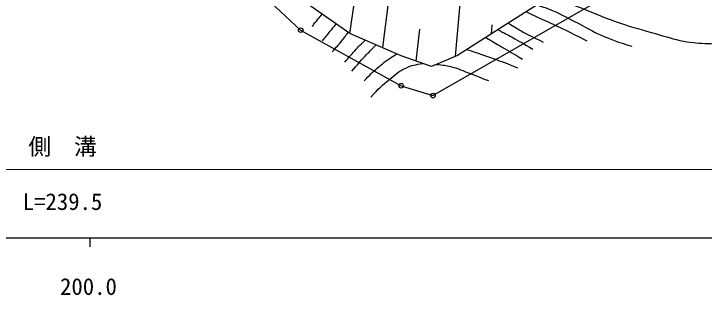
# Model space of a CAD drawing. Units: millimetres, scale not verified. Extents: x 40000 to 680000, y 20000 to 380000.
# Drawn here: x 259655 to 335376, y 198715 to 229545 of the extents above; entities that cross this region are included whole.
import ezdxf
from ezdxf.enums import TextEntityAlignment as Align

# ---------------------------------------------------------------- set-up
doc = ezdxf.new("R2010")
doc.units = ezdxf.units.MM
doc.header["$LTSCALE"] = 1000
for name, color, linetype, lineweight in [('M-BGD', 7, 'Continuous', 25), ('M-BMK-ROW', 30, 'Continuous', 25), ('M-STR-HTXT', 7, 'Continuous', 13), ('M-TTL-BAND', 7, 'Continuous', 25)]:
    doc.layers.add(name, color=color, linetype=linetype, lineweight=lineweight)
doc.styles.add('ＭＳ ゴシック', font='')
doc.styles.get('ＭＳ ゴシック').set_extended_font_data('MS Gothic')

msp = doc.modelspace()

# ---------------------------------------------------------------- linework, layer by layer
at = {"layer": 'M-BGD'}
for p, q in [((300868, 231897), (300080, 225843)), ((308604, 231058), (308069, 224887)), ((296496, 227392), (291430, 230922)), ((297001, 230865), (296479, 227404)), ((317054, 230524), (314172, 228687)), ((314172, 228687), (308308, 224990)), ((312083, 228326), (312017, 227328)), ((302132, 224956), (296496, 227392)), ((304139, 227851), (303758, 224372)), ((305450, 223764), (302132, 224956)), ((308308, 224990), (305450, 223764))]:
    msp.add_line(p, q, dxfattribs=at)
for points, knots in [([(316476, 232359), (317395, 232011), (317631, 231917), (318368, 231627), (319916, 231018), (320758, 230614), (322305, 230004), (323775, 229425), (324586, 229062), (326084, 228559), (327657, 228030), (328556, 227788), (330153, 227338), (331315, 227010), (331957, 226782), (333142, 226551), (334175, 226350), (334772, 226326), (335824, 226286), (336631, 226255), (337087, 226259), (337889, 226351), (338615, 226435), (339010, 226586), (339697, 226834), (340009, 226946), (340190, 227008), (340470, 227185), (340805, 227397), (340955, 227570), (341242, 227842), (341904, 228471), (342218, 228878), (342836, 229550), (343441, 230209), (343790, 230570), (344378, 231245), (344940, 231891), (345208, 232291), (345771, 232936), (346199, 233426), (346429, 233714), (346903, 234160), (347395, 234622), (347597, 234769), (348246, 235246)], [0, 0, 0, 0, 1, 1, 1, 2, 2, 2, 3, 3, 3, 4, 4, 4, 5, 5, 5, 6, 6, 6, 7, 7, 7, 8, 8, 8, 9, 9, 9, 10, 10, 10, 11, 11, 11, 12, 12, 12, 13, 13, 13, 14, 14, 14, 15, 15, 15, 15]), ([(317054, 230524), (317835, 230264), (318058, 230174), (318689, 229918), (319840, 229451), (320431, 229068), (321541, 228510), (322509, 228023), (323018, 227681), (324006, 227232), (325309, 226640), (325816, 226502), (327453, 225987)], [0, 0, 0, 0, 1, 1, 1, 2, 2, 2, 3, 3, 3, 4, 4, 4, 4]), ([(292407, 228171), (292679, 228546), (292752, 228650), (292991, 228943), (293172, 229165), (293235, 229239), (293469, 229501)], [0, 0, 0, 0, 1, 1, 1, 2, 2, 2, 2]), ([(322546, 226535), (321431, 227114), (321138, 227267), (320223, 227711), (319352, 228134), (318853, 228348), (317976, 228760), (317151, 229147), (316893, 229269), (315867, 229755)], [0, 0, 0, 0, 1, 1, 1, 2, 2, 2, 3, 3, 3, 3]), ([(293508, 226582), (293923, 227092), (294027, 227221), (294361, 227629), (294616, 227940), (294696, 228038), (295014, 228425)], [0, 0, 0, 0, 1, 1, 1, 2, 2, 2, 2]), ([(313909, 228521), (314556, 228109), (314741, 228001), (315286, 227688), (316210, 227158), (316545, 227013), (317717, 226450)], [0, 0, 0, 0, 1, 1, 1, 2, 2, 2, 2]), ([(294574, 225377), (295085, 225935), (295234, 226088), (295619, 226576), (295903, 226935), (295997, 227061), (296318, 227516)], [0, 0, 0, 0, 1, 1, 1, 2, 2, 2, 2]), ([(312767, 227801), (313511, 227408), (313703, 227304), (314299, 226977), (315195, 226486), (315478, 226319), (316576, 225686)], [0, 0, 0, 0, 1, 1, 1, 2, 2, 2, 2]), ([(295972, 224259), (296395, 224767), (296514, 224903), (296875, 225303), (297370, 225851), (297549, 226021), (298191, 226659)], [0, 0, 0, 0, 1, 1, 1, 2, 2, 2, 2]), ([(311421, 226952), (312265, 226464), (312478, 226339), (313154, 225943), (314052, 225417), (314333, 225249), (315446, 224586)], [0, 0, 0, 0, 1, 1, 1, 2, 2, 2, 2]), ([(296728, 223249), (297412, 224052), (297594, 224274), (298182, 224900), (298646, 225394), (298805, 225555), (299398, 226138)], [0, 0, 0, 0, 1, 1, 1, 2, 2, 2, 2]), ([(309356, 225651), (310741, 225185), (311103, 225064), (312214, 224661), (313270, 224277), (313609, 224147), (314904, 223644)], [0, 0, 0, 0, 1, 1, 1, 2, 2, 2, 2]), ([(298097, 222188), (298730, 222876), (298923, 223088), (299513, 223600), (300079, 224090), (300402, 224366), (301039, 224760), (301292, 224917), (301382, 224976), (301699, 225143)], [0, 0, 0, 0, 1, 1, 1, 2, 2, 2, 3, 3, 3, 3]), ([(298800, 220410), (299724, 221378), (300002, 221697), (300885, 222391), (301541, 222906), (301877, 223270), (302639, 223608), (303331, 223915), (303669, 223976), (304512, 224101)], [0, 0, 0, 0, 1, 1, 1, 2, 2, 2, 3, 3, 3, 3]), ([(306004, 224001), (306769, 223930), (307020, 223894), (307656, 223744), (308459, 223553), (308871, 223315), (309645, 223025), (310452, 222723), (310709, 222621), (311702, 222227)], [0, 0, 0, 0, 1, 1, 1, 2, 2, 2, 3, 3, 3, 3])]:
    msp.add_open_spline(points, degree=3, knots=knots, dxfattribs=at)
at = {"layer": 'M-BMK-ROW'}
for p, q in [((281357, 236875), (291115, 227747)), ((305632, 220587), (325859, 232188)), ((291115, 227747), (302140, 221665)), ((302140, 221665), (305632, 220587))]:
    msp.add_line(p, q, dxfattribs=at)
for centre in [(291115, 227747), (302140, 221665), (305632, 220587)]:
    msp.add_circle(centre, 250, dxfattribs=at)
at = {"layer": 'M-STR-HTXT'}
msp.add_line((150929, 212500), (376108, 212500), dxfattribs=at)
at = {"layer": 'M-TTL-BAND'}
for p, q in [((40000, 205000), (579000, 205000)), ((268000, 205000), (268000, 204000))]:
    msp.add_line(p, q, dxfattribs=at)

# ---------------------------------------------------------------- texts
at = {"layer": 'M-STR-HTXT', "style": 'ＭＳ ゴシック'}
msp.add_text('側\u3000溝', height=1833, dxfattribs=at).set_placement((265000, 215000), align=Align.MIDDLE_CENTER)
msp.add_text('L=239.5', height=1833, dxfattribs=at).set_placement((265000, 207500), align=Align.BOTTOM_CENTER)
at = {"layer": 'M-TTL-BAND', "style": 'ＭＳ ゴシック'}
msp.add_text('200.0', height=1833, dxfattribs=at).set_placement((267844, 198195), align=Align.BOTTOM_CENTER)

doc.saveas('drawing.dxf')
